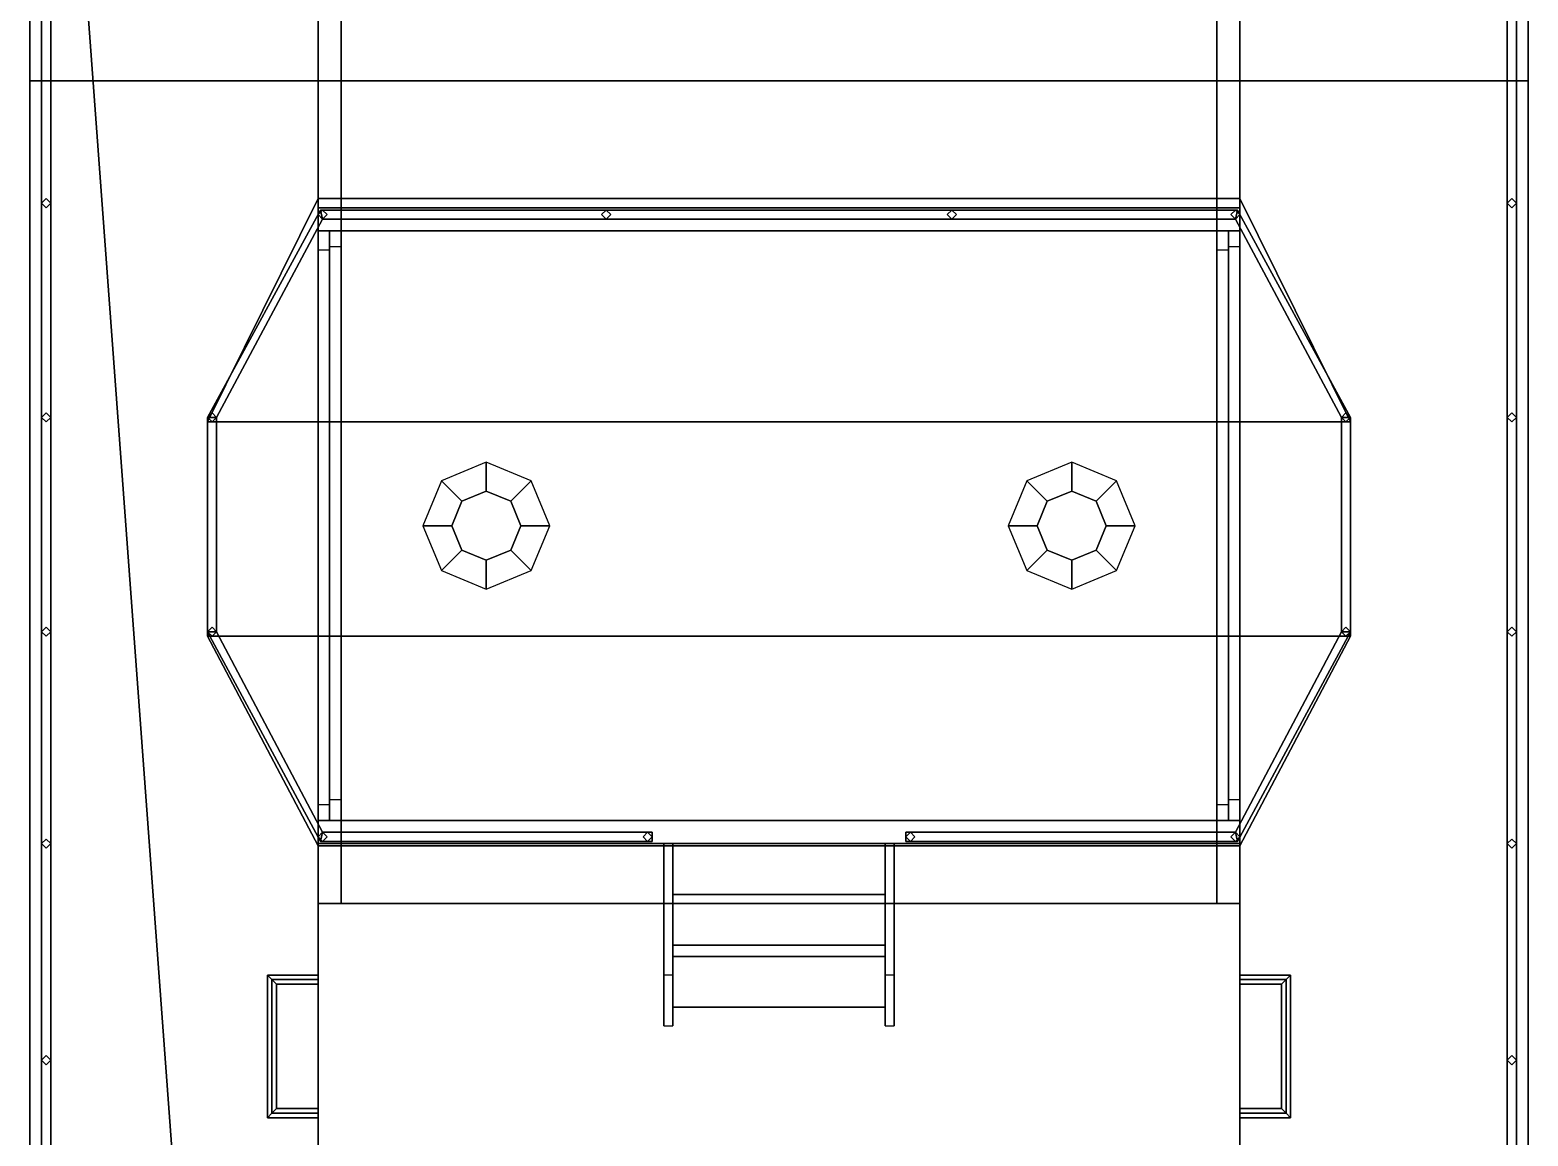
# Model space of a CAD drawing. Extents: x -3.3 to 3.3, y -23.5 to 23.5.
# Drawn here: x -3.25 to 3.25, y 10.71 to 15.51 of the extents above; entities that cross this region are included whole.
import ezdxf

# ---------------------------------------------------------------- set-up
doc = ezdxf.new("R2010")
doc.units = 0
doc.layers.get('0').update_dxf_attribs({"linetype": 'CONTINUOUS'})
doc.layers.add('RAILINGS', color=6, linetype='CONTINUOUS')

msp = doc.modelspace()

# ---------------------------------------------------------------- linework, layer by layer
at = {"color": 3}
for points in [[(-2, 23.48, 2.17), (-2, 11.72, 2.17), (-2, 11.72, 3.41), (-2, 23.48, 2.27)], [(-2, 23.48, 2.27), (-2, 11.72, 3.41), (-1.9, 11.72, 3.41), (-1.9, 23.48, 2.27)], [(-1.9, 23.48, 2.17), (-1.9, 11.72, 3.32), (-1.9, 18.62, 0.39), (-1.9, 20.46, 0.39)], [(-1.9, 23.48, 2.17), (-1.9, 23.48, 2.27), (-1.9, 11.72, 3.41), (-1.9, 11.72, 3.32)], [(1.9, 20.46, 0.39), (1.9, 18.62, 0.39), (1.9, 11.72, 3.32), (1.9, 23.48, 2.17)], [(1.9, 11.72, 3.32), (1.9, 11.72, 3.41), (1.9, 23.48, 2.27), (1.9, 23.48, 2.17)], [(1.9, 23.48, 2.27), (1.9, 11.72, 3.41), (2, 11.72, 3.41), (2, 23.48, 2.27)], [(2, 11.72, 3.41), (2, 11.72, 2.17), (2, 23.48, 2.17), (2, 23.48, 2.27)], [(-1.9, 18.62, 0.39), (-1.9, 11.72, 3.32), (1.9, 11.72, 3.32), (1.9, 18.62, 0.39)], [(-2, 11.72, 3.41), (-2, 7.41, 3.83), (2, 7.41, 3.83), (2, 11.72, 3.41)], [(-2, 11.72, 2.17), (-2, 7.41, 2.17), (-2, 7.41, 3.83), (-2, 11.72, 3.41)], [(-1.9, 11.72, 3.32), (-1.9, 11.72, 3.41), (1.9, 11.72, 3.41), (1.9, 11.72, 3.32)], [(2, 7.41, 3.83), (2, 7.41, 2.17), (2, 11.72, 2.17), (2, 11.72, 3.41)]]:
    msp.add_3dface(points, dxfattribs=at)
for points in [[(-3.25, 10.1, -1.68), (-3.25, -15.78, -1.68), (-3.25, -23.47), (-3.25, 19.01)], [(3.25, 19.01), (3.25, 15.29, -0.84), (-3.25, 15.29, -0.84), (-3.25, 19.01)], [(-3.25, 15.29, -0.84), (-3.25, 10.1, -1.68), (-3.25, 19.01)], [(-3.25, 19.01), (-3.25, 10.1), (-3.25, 10.1, 2.17), (-3.25, 19.01, 2.17)], [(-3.25, 19.01, 2.17), (-3.25, 10.1, 2.17), (-2.62, 10.1, 2.17), (-2.62, 10.46, 2.17)], [(-3.25, 19.01, 2.17), (-2.62, 10.46, 2.17), (-2, 10.46, 2.17), (-2, 19.01, 2.17)], [(2, 19.01, 2.17), (2, 10.1, 2.17), (3.25, 10.1, 2.17), (3.25, 19.01, 2.17)], [(3.25, -23.47), (3.25, -15.78, -1.68), (3.25, 10.1, -1.68), (3.25, 19.01)], [(3.25, 19.01), (3.25, 10.1, -1.68), (3.25, 15.29, -0.84), (3.25, 19.01)], [(3.25, 10.1, 2.17), (3.25, 10.1), (3.25, 19.01), (3.25, 19.01, 2.17)], [(3.25, 15.29, -0.84), (3.25, 10.1, -1.68), (-3.25, 10.1, -1.68), (-3.25, 15.29, -0.84)], [(2, 14.78, 4.23), (2.48, 13.81, 4.23), (-2.48, 13.81, 4.23), (-2, 14.78, 4.23)], [(-2, 14.78, 4.27), (-2.48, 13.81, 4.27), (2.48, 13.81, 4.27), (2, 14.78, 4.27)], [(-2, 14.78, 4.23), (-2.48, 13.81, 4.23), (-2.48, 13.81, 4.27), (-2, 14.78, 4.27)], [(2.48, 13.81, 4.27), (2.48, 13.81, 4.23), (2, 14.78, 4.23), (2, 14.78, 4.27)], [(-2, 14.74, 3.1172), (-2, 14.74, 4.23), (-1.9, 14.74, 4.13), (-1.9, 14.74, 3.1172)], [(-2, 14.64, 4.13), (-2, 14.74, 4.23), (-2, 14.74, 3.1172), (-2, 14.64, 3.1269)], [(-2, 14.74, 4.23), (-2, 14.64, 4.13), (-2, 12.08, 4.13), (-2, 11.98, 4.23)], [(-1.9, 14.74, 3.1172), (-1.9, 14.74, 4.13), (-1.9, 14.64, 4.13), (-1.9, 14.64, 3.1269)], [(1.9, 14.64, 4.13), (1.9, 14.74, 4.13), (1.9, 14.74, 3.1172), (1.9, 14.64, 3.1269)], [(1.9, 14.74, 3.1172), (1.9, 14.74, 4.13), (2, 14.74, 4.23), (2, 14.74, 3.1172)], [(2, 14.74, 3.1172), (2, 14.74, 4.23), (2, 14.64, 4.13), (2, 14.64, 3.1269)], [(2, 12.08, 4.13), (2, 14.64, 4.13), (2, 14.74, 4.23), (2, 11.98, 4.23)], [(-1.9, 14.64, 3.1269), (-1.9, 14.64, 4.13), (-2, 14.64, 4.13), (-2, 14.64, 3.1269)], [(-2, 14.64, 3.1269), (-2, 12.15, 4.13), (-1.95, 12.15, 4.13), (-1.95, 14.64, 3.1269)], [(-2, 12.08, 4.13), (-2, 12.15, 4.13), (-2, 14.64, 3.1269), (-2, 14.5578, 3.1349)], [(-2, 12.08, 4.13), (-2, 14.64, 4.13), (-1.9, 14.64, 4.13), (-1.9, 12.08, 4.13)], [(-1.95, 14.64, 3.1269), (-1.95, 12.15, 4.13), (-1.95, 12.08, 4.13), (-1.95, 14.5578, 3.1349)], [(-1.95, 12.08, 3.3751), (-1.95, 14.57, 4.13), (-1.95, 14.64, 4.13), (-1.95, 12.1705, 3.3663)], [(-1.95, 12.1705, 3.3663), (-1.95, 14.64, 4.13), (-1.9, 14.64, 4.13), (-1.9, 12.1705, 3.3663)], [(-1.9, 14.64, 4.13), (-1.9, 14.57, 4.13), (-1.9, 12.08, 3.3751), (-1.9, 12.1705, 3.3663)], [(-1.9, 12.08, 4.13), (-1.9, 14.64, 4.13), (-1.9, 14.64, 4.23), (-1.9, 12.08, 4.23)], [(1.9, 12.08, 4.13), (1.9, 12.15, 4.13), (1.9, 14.64, 3.1269), (1.9, 14.5578, 3.1349)], [(1.9, 14.64, 3.1269), (1.9, 12.15, 4.13), (1.95, 12.15, 4.13), (1.95, 14.64, 3.1269)], [(2, 14.64, 3.1269), (2, 14.64, 4.13), (1.9, 14.64, 4.13), (1.9, 14.64, 3.1269)], [(1.9, 14.64, 4.23), (1.9, 14.64, 4.13), (1.9, 12.08, 4.13), (1.9, 12.08, 4.23)], [(1.9, 12.08, 4.13), (1.9, 14.64, 4.13), (2, 14.64, 4.13), (2, 12.08, 4.13)], [(1.95, 12.1705, 3.3663), (1.95, 14.64, 4.13), (2, 14.64, 4.13), (2, 12.1705, 3.3663)], [(1.95, 12.08, 3.3751), (1.95, 14.57, 4.13), (1.95, 14.64, 4.13), (1.95, 12.1705, 3.3663)], [(1.95, 14.64, 3.1269), (1.95, 12.15, 4.13), (1.95, 12.08, 4.13), (1.95, 14.5578, 3.1349)], [(2, 14.64, 4.13), (2, 14.57, 4.13), (2, 12.08, 3.3751), (2, 12.1705, 3.3663)], [(-1.9, 12.08, 3.3751), (-1.9, 14.57, 4.13), (-1.95, 14.57, 4.13), (-1.95, 12.08, 3.3751)], [(2, 12.08, 3.3751), (2, 14.57, 4.13), (1.95, 14.57, 4.13), (1.95, 12.08, 3.3751)], [(-1.95, 14.5578, 3.1349), (-1.95, 12.08, 4.13), (-2, 12.08, 4.13), (-2, 14.5578, 3.1349)], [(1.95, 14.5578, 3.1349), (1.95, 12.08, 4.13), (1.9, 12.08, 4.13), (1.9, 14.5578, 3.1349)], [(-2.48, 12.88, 4.23), (-2.48, 13.81, 4.23), (2.48, 13.81, 4.23), (2.48, 12.88, 4.23)], [(2.48, 12.88, 4.27), (2.48, 13.81, 4.27), (-2.48, 13.81, 4.27), (-2.48, 12.88, 4.27)], [(-2.48, 12.88, 4.27), (-2.48, 13.81, 4.27), (-2.48, 13.81, 4.23), (-2.48, 12.88, 4.23)], [(2.48, 13.81, 4.23), (2.48, 13.81, 4.27), (2.48, 12.88, 4.27), (2.48, 12.88, 4.23)], [(-1.27, 13.635, 4.27), (-1.4645, 13.5545, 4.27), (-1.3761, 13.4661, 5.1), (-1.27, 13.51, 5.1)], [(-1.0755, 13.5545, 4.27), (-1.27, 13.635, 4.27), (-1.27, 13.51, 5.1), (-1.1639, 13.4661, 5.1)], [(1.27, 13.635, 4.27), (1.0755, 13.5545, 4.27), (1.1639, 13.4661, 5.1), (1.27, 13.51, 5.1)], [(1.4645, 13.5545, 4.27), (1.27, 13.635, 4.27), (1.27, 13.51, 5.1), (1.3761, 13.4661, 5.1)], [(-1.4645, 13.5545, 4.27), (-1.545, 13.36, 4.27), (-1.42, 13.36, 5.1), (-1.3761, 13.4661, 5.1)], [(-0.995, 13.36, 4.27), (-1.0755, 13.5545, 4.27), (-1.1639, 13.4661, 5.1), (-1.12, 13.36, 5.1)], [(1.0755, 13.5545, 4.27), (0.995, 13.36, 4.27), (1.12, 13.36, 5.1), (1.1639, 13.4661, 5.1)], [(1.545, 13.36, 4.27), (1.4645, 13.5545, 4.27), (1.3761, 13.4661, 5.1), (1.42, 13.36, 5.1)], [(-1.3761, 13.4661, 5.1), (-1.42, 13.36, 5.1), (-1.42, 13.36, 5.15), (-1.3761, 13.4661, 5.15)], [(-1.27, 13.51, 5.1), (-1.3761, 13.4661, 5.1), (-1.3761, 13.4661, 5.15), (-1.27, 13.51, 5.15)], [(-1.1639, 13.4661, 5.1), (-1.27, 13.51, 5.1), (-1.27, 13.51, 5.15), (-1.1639, 13.4661, 5.15)], [(-1.12, 13.36, 5.1), (-1.1639, 13.4661, 5.1), (-1.1639, 13.4661, 5.15), (-1.12, 13.36, 5.15)], [(1.1639, 13.4661, 5.1), (1.12, 13.36, 5.1), (1.12, 13.36, 5.15), (1.1639, 13.4661, 5.15)], [(1.27, 13.51, 5.1), (1.1639, 13.4661, 5.1), (1.1639, 13.4661, 5.15), (1.27, 13.51, 5.15)], [(1.3761, 13.4661, 5.1), (1.27, 13.51, 5.1), (1.27, 13.51, 5.15), (1.3761, 13.4661, 5.15)], [(1.42, 13.36, 5.1), (1.3761, 13.4661, 5.1), (1.3761, 13.4661, 5.15), (1.42, 13.36, 5.15)], [(-1.545, 13.36, 4.27), (-1.4645, 13.1655, 4.27), (-1.3761, 13.2539, 5.1), (-1.42, 13.36, 5.1)], [(-1.42, 13.36, 5.1), (-1.3761, 13.2539, 5.1), (-1.3761, 13.2539, 5.15), (-1.42, 13.36, 5.15)], [(-1.0755, 13.1655, 4.27), (-0.995, 13.36, 4.27), (-1.12, 13.36, 5.1), (-1.1639, 13.2539, 5.1)], [(-1.1639, 13.2539, 5.1), (-1.12, 13.36, 5.1), (-1.12, 13.36, 5.15), (-1.1639, 13.2539, 5.15)], [(0.995, 13.36, 4.27), (1.0755, 13.1655, 4.27), (1.1639, 13.2539, 5.1), (1.12, 13.36, 5.1)], [(1.12, 13.36, 5.1), (1.1639, 13.2539, 5.1), (1.1639, 13.2539, 5.15), (1.12, 13.36, 5.15)], [(1.4645, 13.1655, 4.27), (1.545, 13.36, 4.27), (1.42, 13.36, 5.1), (1.3761, 13.2539, 5.1)], [(1.3761, 13.2539, 5.1), (1.42, 13.36, 5.1), (1.42, 13.36, 5.15), (1.3761, 13.2539, 5.15)], [(-1.4645, 13.1655, 4.27), (-1.27, 13.085, 4.27), (-1.27, 13.21, 5.1), (-1.3761, 13.2539, 5.1)], [(-1.3761, 13.2539, 5.1), (-1.27, 13.21, 5.1), (-1.27, 13.21, 5.15), (-1.3761, 13.2539, 5.15)], [(-1.27, 13.085, 4.27), (-1.0755, 13.1655, 4.27), (-1.1639, 13.2539, 5.1), (-1.27, 13.21, 5.1)], [(-1.27, 13.21, 5.1), (-1.1639, 13.2539, 5.1), (-1.1639, 13.2539, 5.15), (-1.27, 13.21, 5.15)], [(1.0755, 13.1655, 4.27), (1.27, 13.085, 4.27), (1.27, 13.21, 5.1), (1.1639, 13.2539, 5.1)], [(1.1639, 13.2539, 5.1), (1.27, 13.21, 5.1), (1.27, 13.21, 5.15), (1.1639, 13.2539, 5.15)], [(1.27, 13.085, 4.27), (1.4645, 13.1655, 4.27), (1.3761, 13.2539, 5.1), (1.27, 13.21, 5.1)], [(1.27, 13.21, 5.1), (1.3761, 13.2539, 5.1), (1.3761, 13.2539, 5.15), (1.27, 13.21, 5.15)], [(-2, 11.97, 4.23), (-2.48, 12.88, 4.23), (2.48, 12.88, 4.23), (2, 11.97, 4.23)], [(2, 11.97, 4.27), (2.48, 12.88, 4.27), (-2.48, 12.88, 4.27), (-2, 11.97, 4.27)], [(-2, 11.97, 4.27), (-2.48, 12.88, 4.27), (-2.48, 12.88, 4.23), (-2, 11.97, 4.23)], [(2.48, 12.88, 4.23), (2.48, 12.88, 4.27), (2, 11.97, 4.27), (2, 11.97, 4.23)], [(-2, 12.08, 3.3751), (-2, 12.08, 4.13), (-1.9, 12.08, 4.13), (-1.9, 12.08, 3.3751)], [(-2, 11.98, 4.23), (-2, 12.08, 4.13), (-2, 12.08, 3.3751), (-2, 11.98, 3.3848)], [(-1.9, 12.08, 3.3751), (-1.9, 12.08, 4.13), (-1.9, 11.98, 4.13), (-1.9, 11.98, 3.3848)], [(1.9, 11.98, 4.13), (1.9, 12.08, 4.13), (1.9, 12.08, 3.3751), (1.9, 11.98, 3.3848)], [(1.9, 12.08, 3.3751), (1.9, 12.08, 4.13), (2, 12.08, 4.13), (2, 12.08, 3.3751)], [(2, 12.08, 3.3751), (2, 12.08, 4.13), (2, 11.98, 4.23), (2, 11.98, 3.3848)], [(-1.9, 11.98, 3.3848), (-1.9, 11.98, 4.13), (-2, 11.98, 4.23), (-2, 11.98, 3.3848)], [(2, 11.97, 4.23), (2, 11.97, 4.27), (-2, 11.97, 4.27), (-2, 11.97, 4.23)], [(-0.5, 11.98, 4.23), (-0.5, 11.19, 3.46), (-0.46, 11.19, 3.46), (-0.46, 11.98, 4.23)], [(-0.5, 11.98, 4.01), (-0.5, 11.41, 3.44), (-0.5, 11.19, 3.46), (-0.5, 11.98, 4.23)], [(-0.46, 11.98, 4.13), (-0.46, 11.98, 4.01), (-0.5, 11.98, 4.01), (-0.5, 11.98, 4.13)], [(-0.46, 11.98, 4.01), (-0.46, 11.41, 3.44), (-0.5, 11.41, 3.44), (-0.5, 11.98, 4.01)], [(-0.46, 11.19, 3.46), (-0.46, 11.41, 3.44), (-0.46, 11.98, 4.01), (-0.46, 11.98, 4.23)], [(-0.46, 11.98, 4.13), (0.46, 11.98, 4.13), (0.46, 11.98, 4.1), (-0.46, 11.98, 4.1)], [(-0.46, 11.98, 4.1), (0.46, 11.98, 4.1), (0.46, 11.76, 4.1), (-0.46, 11.76, 4.1)], [(0.46, 11.76, 4.14), (0.46, 11.98, 4.14), (-0.46, 11.98, 4.14), (-0.46, 11.76, 4.14)], [(0.46, 11.98, 4.23), (0.46, 11.19, 3.46), (0.5, 11.19, 3.46), (0.5, 11.98, 4.23)], [(0.5, 11.98, 4.13), (0.5, 11.98, 4.01), (0.46, 11.98, 4.01), (0.46, 11.98, 4.13)], [(0.46, 11.98, 4.01), (0.46, 11.41, 3.44), (0.46, 11.19, 3.46), (0.46, 11.98, 4.23)], [(0.5, 11.98, 4.01), (0.5, 11.41, 3.44), (0.46, 11.41, 3.44), (0.46, 11.98, 4.01)], [(0.5, 11.19, 3.46), (0.5, 11.41, 3.44), (0.5, 11.98, 4.01), (0.5, 11.98, 4.23)], [(2, 11.98, 3.3848), (2, 11.98, 4.23), (1.9, 11.98, 4.13), (1.9, 11.98, 3.3848)], [(-0.46, 11.76, 3.85), (0.46, 11.76, 3.85), (0.46, 11.76, 3.81), (-0.46, 11.76, 3.81)], [(-0.46, 11.76, 3.81), (0.46, 11.76, 3.81), (0.46, 11.54, 3.81), (-0.46, 11.54, 3.81)], [(0.46, 11.54, 3.85), (0.46, 11.76, 3.85), (-0.46, 11.76, 3.85), (-0.46, 11.54, 3.85)], [(-0.46, 11.76, 4.1), (0.46, 11.76, 4.1), (0.46, 11.76, 4.14), (-0.46, 11.76, 4.14)], [(-0.46, 11.54, 3.81), (0.46, 11.54, 3.81), (0.46, 11.54, 3.85), (-0.46, 11.54, 3.85)], [(-0.46, 11.49, 3.57), (0.46, 11.49, 3.57), (0.46, 11.49, 3.53), (-0.46, 11.49, 3.53)], [(-0.46, 11.49, 3.53), (0.46, 11.49, 3.53), (0.46, 11.27, 3.53), (-0.46, 11.27, 3.53)], [(0.46, 11.27, 3.57), (0.46, 11.49, 3.57), (-0.46, 11.49, 3.57), (-0.46, 11.27, 3.57)], [(-2, 11.39, 2.69), (-2, 11.41, 2.67), (-2.22, 11.41, 2.67), (-2.2, 11.39, 2.69)], [(-2, 11.41, 2.67), (-2, 11.39, 2.65), (-2.2, 11.39, 2.65), (-2.22, 11.41, 2.67)], [(-2.22, 10.79, 2.67), (-2.2, 10.81, 2.69), (-2.2, 11.39, 2.69), (-2.22, 11.41, 2.67)], [(-2.2, 10.81, 2.65), (-2.22, 10.79, 2.67), (-2.22, 11.41, 2.67), (-2.2, 11.39, 2.65)], [(-2.2, 10.81, 2.37), (-2.22, 10.79, 2.39), (-2.22, 11.41, 2.39), (-2.2, 11.39, 2.37)], [(-2.22, 10.79, 2.39), (-2.2, 10.81, 2.41), (-2.2, 11.39, 2.41), (-2.22, 11.41, 2.39)], [(-2, 11.41, 2.39), (-2, 11.39, 2.37), (-2.2, 11.39, 2.37), (-2.22, 11.41, 2.39)], [(-2, 11.39, 2.41), (-2, 11.41, 2.39), (-2.22, 11.41, 2.39), (-2.2, 11.39, 2.41)], [(-2, 11.39, 3.32), (-2, 11.41, 3.3), (-2.22, 11.41, 3.3), (-2.2, 11.39, 3.32)], [(-2, 11.41, 3.3), (-2, 11.39, 3.28), (-2.2, 11.39, 3.28), (-2.22, 11.41, 3.3)], [(-2.22, 10.79, 3.3), (-2.2, 10.81, 3.32), (-2.2, 11.39, 3.32), (-2.22, 11.41, 3.3)], [(-2.2, 10.81, 3.28), (-2.22, 10.79, 3.3), (-2.22, 11.41, 3.3), (-2.2, 11.39, 3.28)], [(-2.2, 10.81, 2.94), (-2.22, 10.79, 2.96), (-2.22, 11.41, 2.96), (-2.2, 11.39, 2.94)], [(-2.22, 10.79, 2.96), (-2.2, 10.81, 2.98), (-2.2, 11.39, 2.98), (-2.22, 11.41, 2.96)], [(-2, 11.41, 2.96), (-2, 11.39, 2.94), (-2.2, 11.39, 2.94), (-2.22, 11.41, 2.96)], [(-2, 11.39, 2.98), (-2, 11.41, 2.96), (-2.22, 11.41, 2.96), (-2.2, 11.39, 2.98)], [(-2, 11.37, 2.67), (-2, 11.39, 2.69), (-2.2, 11.39, 2.69), (-2.18, 11.37, 2.67)], [(-2, 11.39, 2.65), (-2, 11.37, 2.67), (-2.18, 11.37, 2.67), (-2.2, 11.39, 2.65)], [(-2.2, 10.81, 2.69), (-2.18, 10.83, 2.67), (-2.18, 11.37, 2.67), (-2.2, 11.39, 2.69)], [(-2.18, 10.83, 2.67), (-2.2, 10.81, 2.65), (-2.2, 11.39, 2.65), (-2.18, 11.37, 2.67)], [(-2.18, 10.83, 2.39), (-2.2, 10.81, 2.37), (-2.2, 11.39, 2.37), (-2.18, 11.37, 2.39)], [(-2.2, 10.81, 2.41), (-2.18, 10.83, 2.39), (-2.18, 11.37, 2.39), (-2.2, 11.39, 2.41)], [(-2, 11.39, 2.37), (-2, 11.37, 2.39), (-2.18, 11.37, 2.39), (-2.2, 11.39, 2.37)], [(-2, 11.37, 2.39), (-2, 11.39, 2.41), (-2.2, 11.39, 2.41), (-2.18, 11.37, 2.39)], [(-2, 11.37, 3.3), (-2, 11.39, 3.32), (-2.2, 11.39, 3.32), (-2.18, 11.37, 3.3)], [(-2, 11.39, 3.28), (-2, 11.37, 3.3), (-2.18, 11.37, 3.3), (-2.2, 11.39, 3.28)], [(-2.2, 10.81, 3.32), (-2.18, 10.83, 3.3), (-2.18, 11.37, 3.3), (-2.2, 11.39, 3.32)], [(-2.18, 10.83, 3.3), (-2.2, 10.81, 3.28), (-2.2, 11.39, 3.28), (-2.18, 11.37, 3.3)], [(-2.18, 10.83, 2.96), (-2.2, 10.81, 2.94), (-2.2, 11.39, 2.94), (-2.18, 11.37, 2.96)], [(-2.2, 10.81, 2.98), (-2.18, 10.83, 2.96), (-2.18, 11.37, 2.96), (-2.2, 11.39, 2.98)], [(-2, 11.39, 2.94), (-2, 11.37, 2.96), (-2.18, 11.37, 2.96), (-2.2, 11.39, 2.94)], [(-2, 11.37, 2.96), (-2, 11.39, 2.98), (-2.2, 11.39, 2.98), (-2.18, 11.37, 2.96)], [(2, 11.41, 2.67), (2, 11.39, 2.69), (2.2, 11.39, 2.69), (2.22, 11.41, 2.67)], [(2, 11.39, 2.65), (2, 11.41, 2.67), (2.22, 11.41, 2.67), (2.2, 11.39, 2.65)], [(2, 11.39, 2.37), (2, 11.41, 2.39), (2.22, 11.41, 2.39), (2.2, 11.39, 2.37)], [(2, 11.41, 2.39), (2, 11.39, 2.41), (2.2, 11.39, 2.41), (2.22, 11.41, 2.39)], [(2, 11.41, 3.3), (2, 11.39, 3.32), (2.2, 11.39, 3.32), (2.22, 11.41, 3.3)], [(2, 11.39, 3.28), (2, 11.41, 3.3), (2.22, 11.41, 3.3), (2.2, 11.39, 3.28)], [(2, 11.39, 2.94), (2, 11.41, 2.96), (2.22, 11.41, 2.96), (2.2, 11.39, 2.94)], [(2, 11.41, 2.96), (2, 11.39, 2.98), (2.2, 11.39, 2.98), (2.22, 11.41, 2.96)], [(2, 11.39, 2.69), (2, 11.37, 2.67), (2.18, 11.37, 2.67), (2.2, 11.39, 2.69)], [(2, 11.37, 2.67), (2, 11.39, 2.65), (2.2, 11.39, 2.65), (2.18, 11.37, 2.67)], [(2, 11.37, 2.39), (2, 11.39, 2.37), (2.2, 11.39, 2.37), (2.18, 11.37, 2.39)], [(2, 11.39, 2.41), (2, 11.37, 2.39), (2.18, 11.37, 2.39), (2.2, 11.39, 2.41)], [(2, 11.39, 3.32), (2, 11.37, 3.3), (2.18, 11.37, 3.3), (2.2, 11.39, 3.32)], [(2, 11.37, 3.3), (2, 11.39, 3.28), (2.2, 11.39, 3.28), (2.18, 11.37, 3.3)], [(2, 11.37, 2.96), (2, 11.39, 2.94), (2.2, 11.39, 2.94), (2.18, 11.37, 2.96)], [(2, 11.39, 2.98), (2, 11.37, 2.96), (2.18, 11.37, 2.96), (2.2, 11.39, 2.98)], [(2.2, 11.39, 2.69), (2.18, 11.37, 2.67), (2.18, 10.83, 2.67), (2.2, 10.81, 2.69)], [(2.18, 11.37, 2.67), (2.2, 11.39, 2.65), (2.2, 10.81, 2.65), (2.18, 10.83, 2.67)], [(2.18, 11.37, 2.39), (2.2, 11.39, 2.37), (2.2, 10.81, 2.37), (2.18, 10.83, 2.39)], [(2.2, 11.39, 2.41), (2.18, 11.37, 2.39), (2.18, 10.83, 2.39), (2.2, 10.81, 2.41)], [(2.2, 11.39, 3.32), (2.18, 11.37, 3.3), (2.18, 10.83, 3.3), (2.2, 10.81, 3.32)], [(2.18, 11.37, 3.3), (2.2, 11.39, 3.28), (2.2, 10.81, 3.28), (2.18, 10.83, 3.3)], [(2.18, 11.37, 2.96), (2.2, 11.39, 2.94), (2.2, 10.81, 2.94), (2.18, 10.83, 2.96)], [(2.2, 11.39, 2.98), (2.18, 11.37, 2.96), (2.18, 10.83, 2.96), (2.2, 10.81, 2.98)], [(2.22, 11.41, 2.67), (2.2, 11.39, 2.69), (2.2, 10.81, 2.69), (2.22, 10.79, 2.67)], [(2.2, 11.39, 2.65), (2.22, 11.41, 2.67), (2.22, 10.79, 2.67), (2.2, 10.81, 2.65)], [(2.2, 11.39, 2.37), (2.22, 11.41, 2.39), (2.22, 10.79, 2.39), (2.2, 10.81, 2.37)], [(2.22, 11.41, 2.39), (2.2, 11.39, 2.41), (2.2, 10.81, 2.41), (2.22, 10.79, 2.39)], [(2.22, 11.41, 3.3), (2.2, 11.39, 3.32), (2.2, 10.81, 3.32), (2.22, 10.79, 3.3)], [(2.2, 11.39, 3.28), (2.22, 11.41, 3.3), (2.22, 10.79, 3.3), (2.2, 10.81, 3.28)], [(2.2, 11.39, 2.94), (2.22, 11.41, 2.96), (2.22, 10.79, 2.96), (2.2, 10.81, 2.94)], [(2.22, 11.41, 2.96), (2.2, 11.39, 2.98), (2.2, 10.81, 2.98), (2.22, 10.79, 2.96)], [(-0.46, 11.27, 3.53), (0.46, 11.27, 3.53), (0.46, 11.27, 3.57), (-0.46, 11.27, 3.57)], [(-2, 10.79, 2.67), (-2, 10.81, 2.69), (-2.2, 10.81, 2.69), (-2.22, 10.79, 2.67)], [(-2, 10.81, 2.65), (-2, 10.79, 2.67), (-2.22, 10.79, 2.67), (-2.2, 10.81, 2.65)], [(-2, 10.81, 2.37), (-2, 10.79, 2.39), (-2.22, 10.79, 2.39), (-2.2, 10.81, 2.37)], [(-2, 10.79, 2.39), (-2, 10.81, 2.41), (-2.2, 10.81, 2.41), (-2.22, 10.79, 2.39)], [(-2, 10.79, 3.3), (-2, 10.81, 3.32), (-2.2, 10.81, 3.32), (-2.22, 10.79, 3.3)], [(-2, 10.81, 3.28), (-2, 10.79, 3.3), (-2.22, 10.79, 3.3), (-2.2, 10.81, 3.28)], [(-2, 10.81, 2.94), (-2, 10.79, 2.96), (-2.22, 10.79, 2.96), (-2.2, 10.81, 2.94)], [(-2, 10.79, 2.96), (-2, 10.81, 2.98), (-2.2, 10.81, 2.98), (-2.22, 10.79, 2.96)], [(-2, 10.81, 2.69), (-2, 10.83, 2.67), (-2.18, 10.83, 2.67), (-2.2, 10.81, 2.69)], [(-2, 10.83, 2.67), (-2, 10.81, 2.65), (-2.2, 10.81, 2.65), (-2.18, 10.83, 2.67)], [(-2, 10.83, 2.39), (-2, 10.81, 2.37), (-2.2, 10.81, 2.37), (-2.18, 10.83, 2.39)], [(-2, 10.81, 2.41), (-2, 10.83, 2.39), (-2.18, 10.83, 2.39), (-2.2, 10.81, 2.41)], [(-2, 10.81, 3.32), (-2, 10.83, 3.3), (-2.18, 10.83, 3.3), (-2.2, 10.81, 3.32)], [(-2, 10.83, 3.3), (-2, 10.81, 3.28), (-2.2, 10.81, 3.28), (-2.18, 10.83, 3.3)], [(-2, 10.83, 2.96), (-2, 10.81, 2.94), (-2.2, 10.81, 2.94), (-2.18, 10.83, 2.96)], [(-2, 10.81, 2.98), (-2, 10.83, 2.96), (-2.18, 10.83, 2.96), (-2.2, 10.81, 2.98)], [(2, 10.83, 2.67), (2, 10.81, 2.69), (2.2, 10.81, 2.69), (2.18, 10.83, 2.67)], [(2, 10.81, 2.65), (2, 10.83, 2.67), (2.18, 10.83, 2.67), (2.2, 10.81, 2.65)], [(2, 10.81, 2.37), (2, 10.83, 2.39), (2.18, 10.83, 2.39), (2.2, 10.81, 2.37)], [(2, 10.83, 2.39), (2, 10.81, 2.41), (2.2, 10.81, 2.41), (2.18, 10.83, 2.39)], [(2, 10.83, 3.3), (2, 10.81, 3.32), (2.2, 10.81, 3.32), (2.18, 10.83, 3.3)], [(2, 10.81, 3.28), (2, 10.83, 3.3), (2.18, 10.83, 3.3), (2.2, 10.81, 3.28)], [(2, 10.81, 2.94), (2, 10.83, 2.96), (2.18, 10.83, 2.96), (2.2, 10.81, 2.94)], [(2, 10.83, 2.96), (2, 10.81, 2.98), (2.2, 10.81, 2.98), (2.18, 10.83, 2.96)], [(2, 10.81, 2.69), (2, 10.79, 2.67), (2.22, 10.79, 2.67), (2.2, 10.81, 2.69)], [(2, 10.79, 2.67), (2, 10.81, 2.65), (2.2, 10.81, 2.65), (2.22, 10.79, 2.67)], [(2, 10.79, 2.39), (2, 10.81, 2.37), (2.2, 10.81, 2.37), (2.22, 10.79, 2.39)], [(2, 10.81, 2.41), (2, 10.79, 2.39), (2.22, 10.79, 2.39), (2.2, 10.81, 2.41)], [(2, 10.81, 3.32), (2, 10.79, 3.3), (2.22, 10.79, 3.3), (2.2, 10.81, 3.32)], [(2, 10.79, 3.3), (2, 10.81, 3.28), (2.2, 10.81, 3.28), (2.22, 10.79, 3.3)], [(2, 10.79, 2.96), (2, 10.81, 2.94), (2.2, 10.81, 2.94), (2.22, 10.79, 2.96)], [(2, 10.81, 2.98), (2, 10.79, 2.96), (2.22, 10.79, 2.96), (2.2, 10.81, 2.98)]]:
    msp.add_3dface(points)
at = {"color": 2}
for points in [[(1.9, 14.74, 4.13), (-1.9, 14.74, 4.13), (-2, 14.74, 4.23), (2, 14.74, 4.23)], [(1.9, 14.64, 4.13), (-1.9, 14.64, 4.13), (-1.9, 14.74, 4.13), (1.9, 14.74, 4.13)], [(-1.9, 14.64, 4.23), (-1.9, 14.64, 4.13), (1.9, 14.64, 4.13), (1.9, 14.64, 4.23)], [(1.9, 11.98, 4.13), (-1.9, 11.98, 4.13), (-1.9, 12.08, 4.13), (1.9, 12.08, 4.13)], [(1.9, 12.08, 4.13), (-1.9, 12.08, 4.13), (-1.9, 12.08, 4.23), (1.9, 12.08, 4.23)], [(-2, 11.98, 4.23), (-1.9, 11.98, 4.13), (1.9, 11.98, 4.13), (2, 11.98, 4.23)]]:
    msp.add_3dface(points, dxfattribs=at)
at = {"layer": 'RAILINGS'}
for points in [[(-3.16, 20.36, 2.65), (-3.16, -23.38, 2.65), (-3.2, -23.38, 2.65), (-3.2, 20.36, 2.65)], [(-3.2, 20.36, 2.65), (-3.2, -23.38, 2.65), (-3.16, -23.38, 2.65), (-3.16, 20.36, 2.65)], [(-3.2, 20.36, 3.11), (-3.2, -23.38, 3.11), (-3.16, -23.38, 3.11), (-3.16, 20.36, 3.11)], [(-3.16, 20.36, 3.11), (-3.16, -23.38, 3.11), (-3.2, -23.38, 3.11), (-3.2, 20.36, 3.11)], [(3.16, 20.36, 2.65), (3.16, -23.38, 2.65), (3.2, -23.38, 2.65), (3.2, 20.36, 2.65)], [(3.2, 20.36, 2.65), (3.2, -23.38, 2.65), (3.16, -23.38, 2.65), (3.16, 20.36, 2.65)], [(3.16, 20.36, 3.11), (3.16, -23.38, 3.11), (3.2, -23.38, 3.11), (3.2, 20.36, 3.11)], [(3.2, 20.36, 3.11), (3.2, -23.38, 3.11), (3.16, -23.38, 3.11), (3.16, 20.36, 3.11)], [(-3.18, 14.78, 2.17), (-3.2, 14.76, 2.17), (-3.2, 14.76, 3.11), (-3.18, 14.78, 3.11)], [(-3.2, 14.76, 2.17), (-3.18, 14.74, 2.17), (-3.18, 14.74, 3.11), (-3.2, 14.76, 3.11)], [(-3.16, 14.76, 2.17), (-3.18, 14.78, 2.17), (-3.18, 14.78, 3.11), (-3.16, 14.76, 3.11)], [(-3.18, 14.74, 2.17), (-3.16, 14.76, 2.17), (-3.16, 14.76, 3.11), (-3.18, 14.74, 3.11)], [(3.18, 14.78, 2.17), (3.16, 14.76, 2.17), (3.16, 14.76, 3.11), (3.18, 14.78, 3.11)], [(3.16, 14.76, 2.17), (3.18, 14.74, 2.17), (3.18, 14.74, 3.11), (3.16, 14.76, 3.11)], [(3.2, 14.76, 2.17), (3.18, 14.78, 2.17), (3.18, 14.78, 3.11), (3.2, 14.76, 3.11)], [(3.18, 14.74, 2.17), (3.2, 14.76, 2.17), (3.2, 14.76, 3.11), (3.18, 14.74, 3.11)], [(-1.99, 14.73, 4.75), (-2.48, 13.83, 4.75), (-2.44, 13.83, 4.75), (-1.98, 14.69, 4.75)], [(-1.98, 14.69, 4.75), (-2.44, 13.83, 4.75), (-2.48, 13.83, 4.75), (-1.99, 14.73, 4.75)], [(-1.98, 14.69, 5.21), (-2.44, 13.83, 5.21), (-2.48, 13.83, 5.21), (-1.99, 14.73, 5.21)], [(-1.99, 14.73, 5.21), (-2.48, 13.83, 5.21), (-2.44, 13.83, 5.21), (-1.98, 14.69, 5.21)], [(-1.98, 14.73, 4.27), (-2, 14.71, 4.27), (-2, 14.71, 5.21), (-1.98, 14.73, 5.21)], [(-2, 14.71, 4.27), (-1.98, 14.69, 4.27), (-1.98, 14.69, 5.21), (-2, 14.71, 5.21)], [(1.98, 14.69, 4.75), (-1.98, 14.69, 4.75), (-1.99, 14.73, 4.75), (1.99, 14.73, 4.75)], [(1.99, 14.73, 4.75), (-1.99, 14.73, 4.75), (-1.98, 14.69, 4.75), (1.98, 14.69, 4.75)], [(1.99, 14.73, 5.21), (-1.99, 14.73, 5.21), (-1.98, 14.69, 5.21), (1.98, 14.69, 5.21)], [(1.98, 14.69, 5.21), (-1.98, 14.69, 5.21), (-1.99, 14.73, 5.21), (1.99, 14.73, 5.21)], [(-1.96, 14.71, 4.27), (-1.98, 14.73, 4.27), (-1.98, 14.73, 5.21), (-1.96, 14.71, 5.21)], [(-1.98, 14.69, 4.27), (-1.96, 14.71, 4.27), (-1.96, 14.71, 5.21), (-1.98, 14.69, 5.21)], [(-0.75, 14.73, 4.27), (-0.77, 14.71, 4.27), (-0.77, 14.71, 5.21), (-0.75, 14.73, 5.21)], [(-0.77, 14.71, 4.27), (-0.75, 14.69, 4.27), (-0.75, 14.69, 5.21), (-0.77, 14.71, 5.21)], [(-0.73, 14.71, 4.27), (-0.75, 14.73, 4.27), (-0.75, 14.73, 5.21), (-0.73, 14.71, 5.21)], [(-0.75, 14.69, 4.27), (-0.73, 14.71, 4.27), (-0.73, 14.71, 5.21), (-0.75, 14.69, 5.21)], [(0.75, 14.73, 4.27), (0.73, 14.71, 4.27), (0.73, 14.71, 5.21), (0.75, 14.73, 5.21)], [(0.73, 14.71, 4.27), (0.75, 14.69, 4.27), (0.75, 14.69, 5.21), (0.73, 14.71, 5.21)], [(0.77, 14.71, 4.27), (0.75, 14.73, 4.27), (0.75, 14.73, 5.21), (0.77, 14.71, 5.21)], [(0.75, 14.69, 4.27), (0.77, 14.71, 4.27), (0.77, 14.71, 5.21), (0.75, 14.69, 5.21)], [(1.98, 14.73, 4.27), (1.96, 14.71, 4.27), (1.96, 14.71, 5.21), (1.98, 14.73, 5.21)], [(1.96, 14.71, 4.27), (1.98, 14.69, 4.27), (1.98, 14.69, 5.21), (1.96, 14.71, 5.21)], [(2, 14.71, 4.27), (1.98, 14.73, 4.27), (1.98, 14.73, 5.21), (2, 14.71, 5.21)], [(1.98, 14.69, 4.75), (2.44, 13.83, 4.75), (2.48, 13.83, 4.75), (1.99, 14.73, 4.75)], [(1.99, 14.73, 4.75), (2.48, 13.83, 4.75), (2.44, 13.83, 4.75), (1.98, 14.69, 4.75)], [(1.99, 14.73, 5.21), (2.48, 13.83, 5.21), (2.44, 13.83, 5.21), (1.98, 14.69, 5.21)], [(1.98, 14.69, 5.21), (2.44, 13.83, 5.21), (2.48, 13.83, 5.21), (1.99, 14.73, 5.21)], [(1.98, 14.69, 4.27), (2, 14.71, 4.27), (2, 14.71, 5.21), (1.98, 14.69, 5.21)], [(-3.18, 13.85, 2.17), (-3.2, 13.83, 2.17), (-3.2, 13.83, 3.11), (-3.18, 13.85, 3.11)], [(-3.16, 13.83, 2.17), (-3.18, 13.85, 2.17), (-3.18, 13.85, 3.11), (-3.16, 13.83, 3.11)], [(-2.46, 13.85, 4.27), (-2.48, 13.83, 4.27), (-2.48, 13.83, 5.21), (-2.46, 13.85, 5.21)], [(-2.44, 13.83, 4.27), (-2.46, 13.85, 4.27), (-2.46, 13.85, 5.21), (-2.44, 13.83, 5.21)], [(2.46, 13.85, 4.27), (2.44, 13.83, 4.27), (2.44, 13.83, 5.21), (2.46, 13.85, 5.21)], [(2.48, 13.83, 4.27), (2.46, 13.85, 4.27), (2.46, 13.85, 5.21), (2.48, 13.83, 5.21)], [(3.18, 13.85, 2.17), (3.16, 13.83, 2.17), (3.16, 13.83, 3.11), (3.18, 13.85, 3.11)], [(3.2, 13.83, 2.17), (3.18, 13.85, 2.17), (3.18, 13.85, 3.11), (3.2, 13.83, 3.11)], [(-3.2, 13.83, 2.17), (-3.18, 13.81, 2.17), (-3.18, 13.81, 3.11), (-3.2, 13.83, 3.11)], [(-3.18, 13.81, 2.17), (-3.16, 13.83, 2.17), (-3.16, 13.83, 3.11), (-3.18, 13.81, 3.11)], [(-2.48, 13.83, 4.27), (-2.46, 13.81, 4.27), (-2.46, 13.81, 5.21), (-2.48, 13.83, 5.21)], [(-2.48, 13.83, 4.75), (-2.48, 12.9, 4.75), (-2.44, 12.9, 4.75), (-2.44, 13.83, 4.75)], [(-2.44, 13.83, 4.75), (-2.44, 12.9, 4.75), (-2.48, 12.9, 4.75), (-2.48, 13.83, 4.75)], [(-2.44, 13.83, 5.21), (-2.44, 12.9, 5.21), (-2.48, 12.9, 5.21), (-2.48, 13.83, 5.21)], [(-2.48, 13.83, 5.21), (-2.48, 12.9, 5.21), (-2.44, 12.9, 5.21), (-2.44, 13.83, 5.21)], [(-2.46, 13.81, 4.27), (-2.44, 13.83, 4.27), (-2.44, 13.83, 5.21), (-2.46, 13.81, 5.21)], [(2.44, 13.83, 4.27), (2.46, 13.81, 4.27), (2.46, 13.81, 5.21), (2.44, 13.83, 5.21)], [(2.44, 13.83, 4.75), (2.44, 12.9, 4.75), (2.48, 12.9, 4.75), (2.48, 13.83, 4.75)], [(2.48, 13.83, 4.75), (2.48, 12.9, 4.75), (2.44, 12.9, 4.75), (2.44, 13.83, 4.75)], [(2.48, 13.83, 5.21), (2.48, 12.9, 5.21), (2.44, 12.9, 5.21), (2.44, 13.83, 5.21)], [(2.44, 13.83, 5.21), (2.44, 12.9, 5.21), (2.48, 12.9, 5.21), (2.48, 13.83, 5.21)], [(2.46, 13.81, 4.27), (2.48, 13.83, 4.27), (2.48, 13.83, 5.21), (2.46, 13.81, 5.21)], [(3.16, 13.83, 2.17), (3.18, 13.81, 2.17), (3.18, 13.81, 3.11), (3.16, 13.83, 3.11)], [(3.18, 13.81, 2.17), (3.2, 13.83, 2.17), (3.2, 13.83, 3.11), (3.18, 13.81, 3.11)], [(-3.18, 12.92, 2.17), (-3.2, 12.9, 2.17), (-3.2, 12.9, 3.11), (-3.18, 12.92, 3.11)], [(-3.2, 12.9, 2.17), (-3.18, 12.88, 2.17), (-3.18, 12.88, 3.11), (-3.2, 12.9, 3.11)], [(-3.16, 12.9, 2.17), (-3.18, 12.92, 2.17), (-3.18, 12.92, 3.11), (-3.16, 12.9, 3.11)], [(-3.18, 12.88, 2.17), (-3.16, 12.9, 2.17), (-3.16, 12.9, 3.11), (-3.18, 12.88, 3.11)], [(-2.46, 12.92, 4.27), (-2.48, 12.9, 4.27), (-2.48, 12.9, 5.21), (-2.46, 12.92, 5.21)], [(-2.48, 12.9, 4.27), (-2.46, 12.88, 4.27), (-2.46, 12.88, 5.21), (-2.48, 12.9, 5.21)], [(-2.48, 12.9, 4.75), (-1.99, 11.99, 4.75), (-1.98, 12.03, 4.75), (-2.44, 12.9, 4.75)], [(-2.44, 12.9, 4.75), (-1.98, 12.03, 4.75), (-1.99, 11.99, 4.75), (-2.48, 12.9, 4.75)], [(-2.48, 12.9, 5.21), (-1.99, 11.99, 5.21), (-1.98, 12.03, 5.21), (-2.44, 12.9, 5.21)], [(-2.44, 12.9, 5.21), (-1.98, 12.03, 5.21), (-1.99, 11.99, 5.21), (-2.48, 12.9, 5.21)], [(-2.44, 12.9, 4.27), (-2.46, 12.92, 4.27), (-2.46, 12.92, 5.21), (-2.44, 12.9, 5.21)], [(-2.46, 12.88, 4.27), (-2.44, 12.9, 4.27), (-2.44, 12.9, 5.21), (-2.46, 12.88, 5.21)], [(2.44, 12.9, 4.75), (1.98, 12.03, 4.75), (1.99, 11.99, 4.75), (2.48, 12.9, 4.75)], [(2.48, 12.9, 4.75), (1.99, 11.99, 4.75), (1.98, 12.03, 4.75), (2.44, 12.9, 4.75)], [(2.48, 12.9, 5.21), (1.99, 11.99, 5.21), (1.98, 12.03, 5.21), (2.44, 12.9, 5.21)], [(2.44, 12.9, 5.21), (1.98, 12.03, 5.21), (1.99, 11.99, 5.21), (2.48, 12.9, 5.21)], [(2.46, 12.92, 4.27), (2.44, 12.9, 4.27), (2.44, 12.9, 5.21), (2.46, 12.92, 5.21)], [(2.44, 12.9, 4.27), (2.46, 12.88, 4.27), (2.46, 12.88, 5.21), (2.44, 12.9, 5.21)], [(2.48, 12.9, 4.27), (2.46, 12.92, 4.27), (2.46, 12.92, 5.21), (2.48, 12.9, 5.21)], [(2.46, 12.88, 4.27), (2.48, 12.9, 4.27), (2.48, 12.9, 5.21), (2.46, 12.88, 5.21)], [(3.18, 12.92, 2.17), (3.16, 12.9, 2.17), (3.16, 12.9, 3.11), (3.18, 12.92, 3.11)], [(3.16, 12.9, 2.17), (3.18, 12.88, 2.17), (3.18, 12.88, 3.11), (3.16, 12.9, 3.11)], [(3.2, 12.9, 2.17), (3.18, 12.92, 2.17), (3.18, 12.92, 3.11), (3.2, 12.9, 3.11)], [(3.18, 12.88, 2.17), (3.2, 12.9, 2.17), (3.2, 12.9, 3.11), (3.18, 12.88, 3.11)], [(-1.98, 12.03, 4.27), (-2, 12.01, 4.27), (-2, 12.01, 5.21), (-1.98, 12.03, 5.21)], [(-1.99, 11.99, 4.75), (-0.55, 11.99, 4.75), (-0.55, 12.03, 4.75), (-1.98, 12.03, 4.75)], [(-1.98, 12.03, 4.75), (-0.55, 12.03, 4.75), (-0.55, 11.99, 4.75), (-1.99, 11.99, 4.75)], [(-1.99, 11.99, 5.21), (-0.55, 11.99, 5.21), (-0.55, 12.03, 5.21), (-1.98, 12.03, 5.21)], [(-1.98, 12.03, 5.21), (-0.55, 12.03, 5.21), (-0.55, 11.99, 5.21), (-1.99, 11.99, 5.21)], [(-1.96, 12.01, 4.27), (-1.98, 12.03, 4.27), (-1.98, 12.03, 5.21), (-1.96, 12.01, 5.21)], [(-0.57, 12.03, 4.27), (-0.59, 12.01, 4.27), (-0.59, 12.01, 5.21), (-0.57, 12.03, 5.21)], [(-0.55, 12.01, 4.27), (-0.57, 12.03, 4.27), (-0.57, 12.03, 5.21), (-0.55, 12.01, 5.21)], [(0.57, 12.03, 4.27), (0.55, 12.01, 4.27), (0.55, 12.01, 5.21), (0.57, 12.03, 5.21)], [(1.98, 12.03, 4.75), (0.55, 12.03, 4.75), (0.55, 11.99, 4.75), (1.99, 11.99, 4.75)], [(1.99, 11.99, 4.75), (0.55, 11.99, 4.75), (0.55, 12.03, 4.75), (1.98, 12.03, 4.75)], [(1.99, 11.99, 5.21), (0.55, 11.99, 5.21), (0.55, 12.03, 5.21), (1.98, 12.03, 5.21)], [(1.98, 12.03, 5.21), (0.55, 12.03, 5.21), (0.55, 11.99, 5.21), (1.99, 11.99, 5.21)], [(0.59, 12.01, 4.27), (0.57, 12.03, 4.27), (0.57, 12.03, 5.21), (0.59, 12.01, 5.21)], [(1.98, 12.03, 4.27), (1.96, 12.01, 4.27), (1.96, 12.01, 5.21), (1.98, 12.03, 5.21)], [(2, 12.01, 4.27), (1.98, 12.03, 4.27), (1.98, 12.03, 5.21), (2, 12.01, 5.21)], [(-3.18, 12, 2.17), (-3.2, 11.98, 2.17), (-3.2, 11.98, 3.11), (-3.18, 12, 3.11)], [(-3.2, 11.98, 2.17), (-3.18, 11.96, 2.17), (-3.18, 11.96, 3.11), (-3.2, 11.98, 3.11)], [(-3.16, 11.98, 2.17), (-3.18, 12, 2.17), (-3.18, 12, 3.11), (-3.16, 11.98, 3.11)], [(-3.18, 11.96, 2.17), (-3.16, 11.98, 2.17), (-3.16, 11.98, 3.11), (-3.18, 11.96, 3.11)], [(-2, 12.01, 4.27), (-1.98, 11.99, 4.27), (-1.98, 11.99, 5.21), (-2, 12.01, 5.21)], [(-1.98, 11.99, 4.27), (-1.96, 12.01, 4.27), (-1.96, 12.01, 5.21), (-1.98, 11.99, 5.21)], [(-0.59, 12.01, 4.27), (-0.57, 11.99, 4.27), (-0.57, 11.99, 5.21), (-0.59, 12.01, 5.21)], [(-0.57, 11.99, 4.27), (-0.55, 12.01, 4.27), (-0.55, 12.01, 5.21), (-0.57, 11.99, 5.21)], [(0.55, 12.01, 4.27), (0.57, 11.99, 4.27), (0.57, 11.99, 5.21), (0.55, 12.01, 5.21)], [(0.57, 11.99, 4.27), (0.59, 12.01, 4.27), (0.59, 12.01, 5.21), (0.57, 11.99, 5.21)], [(1.96, 12.01, 4.27), (1.98, 11.99, 4.27), (1.98, 11.99, 5.21), (1.96, 12.01, 5.21)], [(1.98, 11.99, 4.27), (2, 12.01, 4.27), (2, 12.01, 5.21), (1.98, 11.99, 5.21)], [(3.18, 12, 2.17), (3.16, 11.98, 2.17), (3.16, 11.98, 3.11), (3.18, 12, 3.11)], [(3.16, 11.98, 2.17), (3.18, 11.96, 2.17), (3.18, 11.96, 3.11), (3.16, 11.98, 3.11)], [(3.2, 11.98, 2.17), (3.18, 12, 2.17), (3.18, 12, 3.11), (3.2, 11.98, 3.11)], [(3.18, 11.96, 2.17), (3.2, 11.98, 2.17), (3.2, 11.98, 3.11), (3.18, 11.96, 3.11)], [(-3.18, 11.06, 2.17), (-3.2, 11.04, 2.17), (-3.2, 11.04, 3.11), (-3.18, 11.06, 3.11)], [(-3.16, 11.04, 2.17), (-3.18, 11.06, 2.17), (-3.18, 11.06, 3.11), (-3.16, 11.04, 3.11)], [(3.18, 11.06, 2.17), (3.16, 11.04, 2.17), (3.16, 11.04, 3.11), (3.18, 11.06, 3.11)], [(3.2, 11.04, 2.17), (3.18, 11.06, 2.17), (3.18, 11.06, 3.11), (3.2, 11.04, 3.11)], [(-3.2, 11.04, 2.17), (-3.18, 11.02, 2.17), (-3.18, 11.02, 3.11), (-3.2, 11.04, 3.11)], [(-3.18, 11.02, 2.17), (-3.16, 11.04, 2.17), (-3.16, 11.04, 3.11), (-3.18, 11.02, 3.11)], [(3.16, 11.04, 2.17), (3.18, 11.02, 2.17), (3.18, 11.02, 3.11), (3.16, 11.04, 3.11)], [(3.18, 11.02, 2.17), (3.2, 11.04, 2.17), (3.2, 11.04, 3.11), (3.18, 11.02, 3.11)]]:
    msp.add_3dface(points, dxfattribs=at)

doc.saveas('drawing.dxf')
